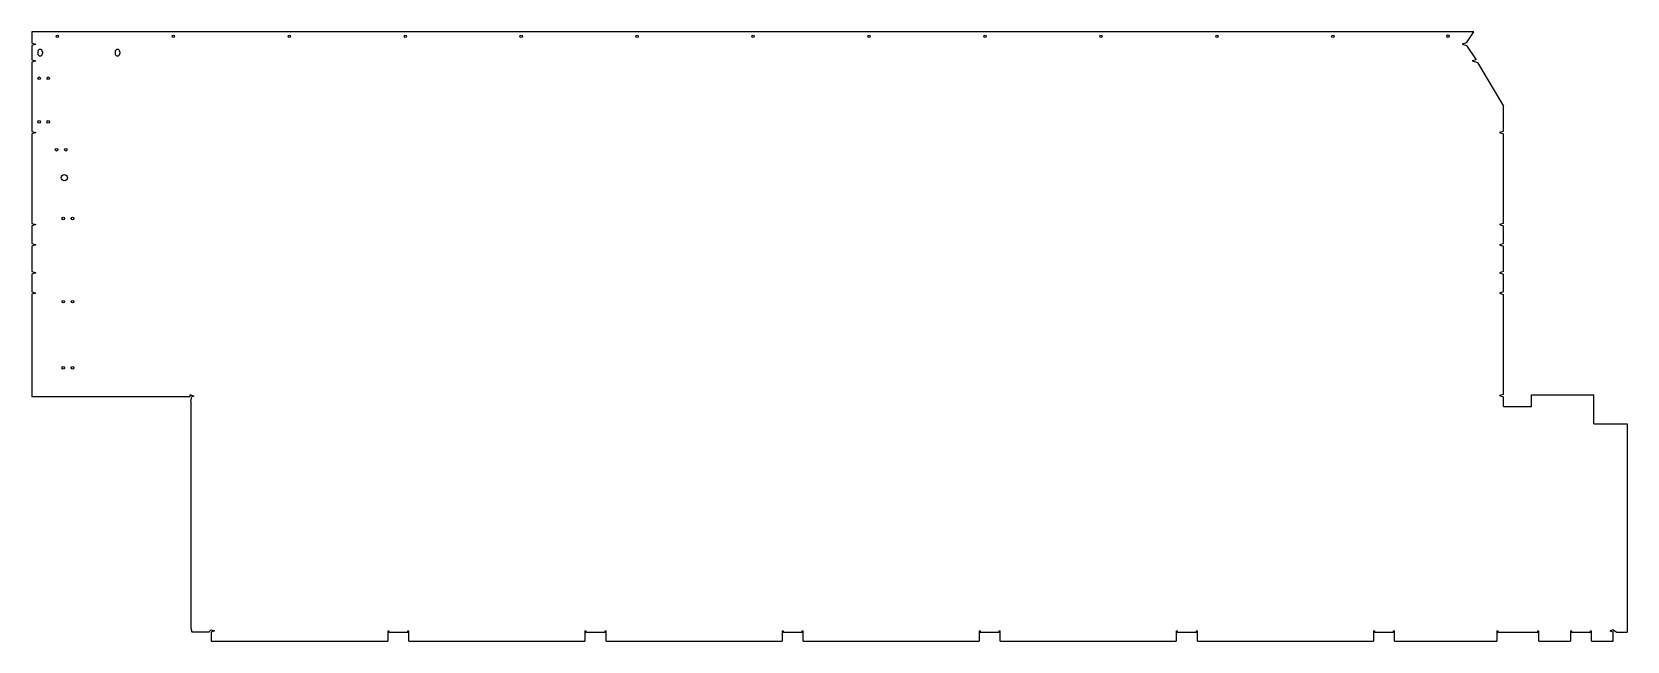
# Model space of a CAD drawing. Extents: x 1 to 3918, y 3 to 1500.
import ezdxf

# ---------------------------------------------------------------- set-up
doc = ezdxf.new("R2010")
doc.units = 0
doc.layers.get('0').update_dxf_attribs({"linetype": 'CONTINUOUS'})

msp = doc.modelspace()

# ---------------------------------------------------------------- linework, layer by layer
for p, q in [((1, 1500.1), (1, 1472.7)), ((3541.8, 1500.1), (1, 1500.1)), ((3523.2, 1472.9), (3541.8, 1500.1)), ((1, 1472.7), (11, 1469.7)), ((11, 1469.7), (1, 1466.7)), ((1, 1466.7), (1, 1431.6)), ((15.3, 1451.4), (15.3, 1446.9)), ((26.8, 1451.4), (26.8, 1446.9)), ((205.3, 1451.4), (205.3, 1446.9)), ((216.8, 1451.4), (216.8, 1446.9)), ((3523.2, 1472.9), (3512.7, 1469.7)), ((3512.7, 1469.7), (3523.2, 1466.5)), ((3523.2, 1466.5), (3547.2, 1431.5)), ((1, 1431.6), (11, 1428.6)), ((11, 1428.6), (1, 1425.6)), ((1, 1425.6), (1, 1255.6)), ((3547.2, 1431.5), (3537.8, 1428.6)), ((3537.8, 1428.6), (3550.8, 1424.7)), ((3550.8, 1424.7), (3614.7, 1317.4)), ((3614.7, 1255.5), (3614.7, 1317.4)), ((1, 1255.6), (11, 1252.6)), ((3614.7, 1255.5), (3604.7, 1252.5)), ((11, 1252.6), (1, 1249.6)), ((1, 1249.6), (1, 1029.6)), ((3604.7, 1252.5), (3614.7, 1249.5)), ((3614.7, 1029.5), (3614.7, 1249.5)), ((1, 1029.6), (11, 1026.6)), ((11, 1026.6), (1, 1023.6)), ((1, 1023.6), (1, 979.8)), ((3614.7, 1029.5), (3604.7, 1026.5)), ((3604.7, 1026.5), (3614.7, 1023.5)), ((3614.7, 979.7), (3614.7, 1023.5)), ((1, 979.8), (11, 976.8)), ((3614.7, 979.7), (3604.7, 976.7)), ((11, 976.8), (1, 973.8)), ((1, 973.8), (1, 911.2)), ((3604.7, 976.7), (3614.7, 973.7)), ((3614.7, 911.1), (3614.7, 973.7)), ((1, 911.2), (11, 908.2)), ((11, 908.2), (1, 905.2)), ((1, 905.2), (1, 861.4)), ((3614.7, 911.1), (3604.7, 908.1)), ((3604.7, 908.1), (3614.7, 905.1)), ((3614.7, 861.3), (3614.7, 905.1)), ((1, 861.4), (11, 858.4)), ((11, 858.4), (1, 855.4)), ((1, 855.4), (1, 603.4)), ((3614.7, 861.3), (3604.7, 858.3)), ((3604.7, 858.3), (3614.7, 855.3)), ((3614.7, 609.4), (3614.7, 855.3)), ((388.6, 603.4), (1, 603.4)), ((388.6, 608.4), (391, 608.4)), ((388.6, 608.4), (388.6, 603.4)), ((391, 608.4), (399, 605.4)), ((391, 592.9), (394, 603.5)), ((391, 592.9), (391, 35)), ((399, 605.4), (394, 603.5)), ((3614.7, 609.4), (3604.7, 606.4)), ((3604.7, 606.4), (3614.7, 603.4)), ((3614.7, 579.6), (3614.7, 603.4)), ((3683.3, 608.8), (3835.9, 608.8)), ((3683.3, 579.6), (3683.3, 608.8)), ((3835.9, 536.8), (3835.9, 608.8)), ((3614.7, 579.6), (3683.3, 579.6)), ((3835.9, 536.8), (3917.9, 536.8)), ((3917.9, 536.8), (3917.9, 25.4)), ((391, 35), (394, 26.4)), ((394, 26.4), (436.3, 26.4)), ((436.3, 26.4), (441, 31.4)), ((441, 31.4), (449, 28.4)), ((449, 28.4), (441, 25.4)), ((441, 25.4), (441, 3.4)), ((441, 3.4), (874.9, 3.4)), ((874.9, 28.4), (877.4, 28.4)), ((874.9, 28.4), (874.9, 3.4)), ((877.4, 28.4), (877.4, 25.4)), ((877.4, 25.4), (924.4, 25.4)), ((924.4, 28.4), (926.9, 28.4)), ((924.4, 25.4), (924.4, 28.4)), ((926.9, 3.4), (926.9, 28.4)), ((926.9, 3.4), (1358.9, 3.4)), ((1358.9, 28.4), (1361.4, 28.4)), ((1358.9, 28.4), (1358.9, 3.4)), ((1361.4, 28.4), (1361.4, 25.4)), ((1361.4, 25.4), (1408.4, 25.4)), ((1408.4, 28.4), (1410.9, 28.4)), ((1408.4, 25.4), (1408.4, 28.4)), ((1410.9, 3.4), (1410.9, 28.4)), ((1410.9, 3.4), (1842.9, 3.4)), ((1842.9, 28.4), (1845.4, 28.4)), ((1842.9, 28.4), (1842.9, 3.4)), ((1845.4, 28.4), (1845.4, 25.4)), ((1845.4, 25.4), (1892.4, 25.4)), ((1892.4, 28.4), (1894.9, 28.4)), ((1892.4, 25.4), (1892.4, 28.4)), ((1894.9, 3.4), (1894.9, 28.4)), ((1894.9, 3.4), (2326.9, 3.4)), ((2326.9, 28.4), (2329.4, 28.4)), ((2326.9, 28.4), (2326.9, 3.4)), ((2329.4, 28.4), (2329.4, 25.4)), ((2329.4, 25.4), (2376.4, 25.4)), ((2376.4, 28.4), (2378.9, 28.4)), ((2376.4, 25.4), (2376.4, 28.4)), ((2378.9, 3.4), (2378.9, 28.4)), ((2378.9, 3.4), (2810.9, 3.4)), ((2810.9, 28.4), (2813.4, 28.4)), ((2810.9, 28.4), (2810.9, 3.4)), ((2813.4, 28.4), (2813.4, 25.4)), ((2813.4, 25.4), (2860.4, 25.4)), ((2860.4, 28.4), (2862.9, 28.4)), ((2860.4, 25.4), (2860.4, 28.4)), ((2862.9, 3.4), (2862.9, 28.4)), ((2862.9, 3.4), (3294.9, 3.4)), ((3294.9, 28.4), (3294.9, 3.4)), ((3294.9, 28.4), (3297.4, 28.4)), ((3297.4, 28.4), (3297.4, 25.4)), ((3297.4, 25.4), (3344.4, 25.4)), ((3344.4, 28.4), (3346.9, 28.4)), ((3344.4, 25.4), (3344.4, 28.4)), ((3346.9, 3.4), (3346.9, 28.4)), ((3346.9, 3.4), (3598.3, 3.4)), ((3598.3, 28.4), (3600.8, 28.4)), ((3598.3, 28.4), (3598.3, 3.4)), ((3600.8, 28.4), (3600.8, 25.4)), ((3600.8, 25.4), (3698.8, 25.4)), ((3698.8, 28.4), (3701.3, 28.4)), ((3698.8, 25.4), (3698.8, 28.4)), ((3701.3, 3.4), (3701.3, 28.4)), ((3701.3, 3.4), (3778.9, 3.4)), ((3778.9, 28.4), (3781.4, 28.4)), ((3778.9, 28.4), (3778.9, 3.4)), ((3781.4, 28.4), (3781.4, 25.4)), ((3781.4, 25.4), (3828.4, 25.4)), ((3828.4, 28.4), (3830.9, 28.4)), ((3828.4, 25.4), (3828.4, 28.4)), ((3830.9, 3.4), (3830.9, 28.4)), ((3830.9, 3.4), (3883.7, 3.4)), ((3883.7, 30.8), (3875.6, 28.4)), ((3875.6, 28.4), (3883.7, 25.9)), ((3883.7, 30.8), (3893, 25.4)), ((3883.7, 3.4), (3883.7, 26)), ((3893, 25.4), (3917.9, 25.4))]:
    msp.add_line(p, q)
for centre, radius in [((63.6, 1489.2), 3), ((348.3, 1489.2), 3), ((633, 1489.2), 3), ((917.7, 1489.2), 3), ((1202.4, 1489.2), 3), ((1487.1, 1489.2), 3), ((1771.9, 1489.2), 3), ((2056.6, 1489.2), 3), ((2341.3, 1489.2), 3), ((2626, 1489.2), 3), ((2910.7, 1489.2), 3), ((3195.5, 1489.2), 3), ((3478.2, 1489.5), 3), ((18.7, 1386.1), 3.25), ((41.2, 1386.1), 3.25), ((18.7, 1279.2), 3.25), ((41.2, 1279.2), 3.25), ((61.5, 1210.6), 3.25), ((84, 1210.6), 3.25), ((80.6, 1142), 7.5), ((78.1, 1041.7), 3.25), ((100.6, 1041.7), 3.25), ((78.1, 837.3), 3.25), ((100.6, 837.3), 3.25), ((78.1, 674.7), 3.25), ((100.6, 674.7), 3.25)]:
    msp.add_circle(centre, radius)
for centre, start, end in [((21, 1451.4), 0, 180), ((211, 1451.4), 0, 180), ((21, 1446.9), 180, 0), ((211, 1446.9), 180, 0)]:
    msp.add_arc(centre, 5.75, start, end)

doc.saveas('drawing.dxf')
